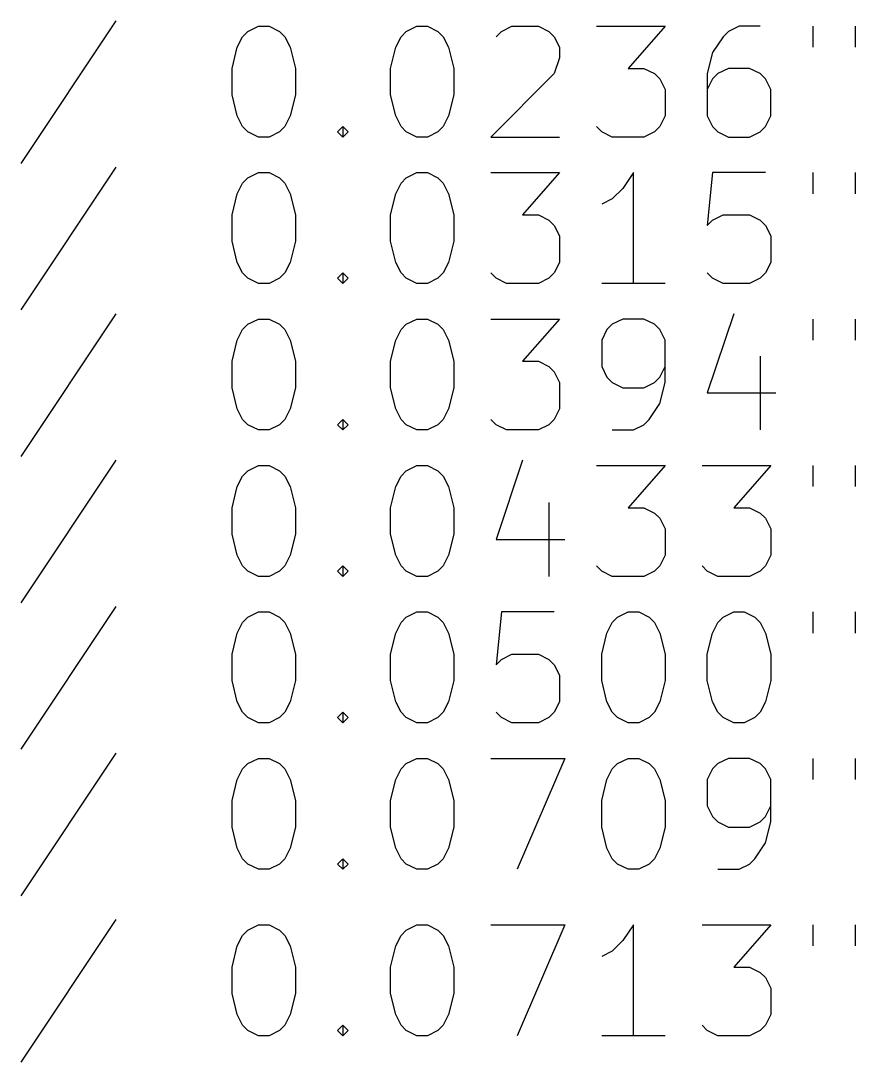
# Model space of a CAD drawing. Extents: x 103.1 to 173.7, y -146.8 to -73.
# Drawn here: x 122.66 to 137.7, y -146.47 to -127.69 of the extents above; entities that cross this region are included whole.
import ezdxf

# ---------------------------------------------------------------- set-up
doc = ezdxf.new("R2010")
doc.units = 0
doc.layers.add('BLACK', color=7, linetype='CONTINUOUS')

msp = doc.modelspace()

# ---------------------------------------------------------------- linework, layer by layer
at = {"layer": 'BLACK', "linetype": 'CONTINUOUS'}
for p, q in [((124.369912, -127.6946), (122.655627, -130.266028)), ((126.750865, -127.885076), (126.941341, -127.789838)), ((126.941341, -127.789838), (127.131818, -127.789838)), ((127.131818, -127.789838), (127.322294, -127.885076)), ((129.608008, -127.885076), (129.798484, -127.789838)), ((129.798484, -127.789838), (129.988961, -127.789838)), ((129.988961, -127.789838), (130.179437, -127.885076)), ((131.322294, -127.885076), (131.51277, -127.789838)), ((131.51277, -127.789838), (131.988961, -127.789838)), ((131.988961, -127.789838), (132.179437, -127.885076)), ((133.03658, -127.789838), (134.274675, -127.789838)), ((134.274675, -127.789838), (133.608008, -128.551742)), ((135.608008, -127.789838), (135.417532, -127.885076)), ((135.988961, -127.789838), (135.608008, -127.789838)), ((136.941342, -127.789838), (136.941342, -128.17079)), ((137.703247, -127.789838), (137.703247, -128.17079)), ((126.560389, -128.17079), (126.655627, -127.980314)), ((126.655627, -127.980314), (126.750865, -127.885076)), ((127.322294, -127.885076), (127.417532, -127.980314)), ((127.417532, -127.980314), (127.51277, -128.17079)), ((129.417532, -128.17079), (129.51277, -127.980314)), ((129.51277, -127.980314), (129.608008, -127.885076)), ((130.179437, -127.885076), (130.274675, -127.980314)), ((130.274675, -127.980314), (130.369913, -128.17079)), ((131.227056, -127.980314), (131.322294, -127.885076)), ((132.179437, -127.885076), (132.274675, -127.980314)), ((132.274675, -127.980314), (132.369913, -128.17079)), ((135.322294, -127.980314), (135.131818, -128.266028)), ((135.417532, -127.885076), (135.322294, -127.980314)), ((126.465151, -128.551742), (126.560389, -128.17079)), ((127.51277, -128.17079), (127.608008, -128.551742)), ((129.322294, -128.551742), (129.417532, -128.17079)), ((130.369913, -128.17079), (130.465151, -128.551742)), ((132.369913, -128.17079), (132.369913, -128.361266)), ((132.369913, -128.361266), (132.274675, -128.64698)), ((135.131818, -128.266028), (135.03658, -128.64698)), ((126.465151, -129.027933), (126.465151, -128.551742)), ((127.608008, -128.551742), (127.608008, -129.027933)), ((129.322294, -129.027933), (129.322294, -128.551742)), ((130.465151, -128.551742), (130.465151, -129.027933)), ((133.608008, -128.551742), (133.893723, -128.551742)), ((133.893723, -128.551742), (134.084199, -128.64698)), ((135.417532, -128.551742), (135.227056, -128.64698)), ((135.798485, -128.551742), (135.417532, -128.551742)), ((135.988961, -128.64698), (135.798485, -128.551742)), ((132.274675, -128.64698), (131.131818, -129.789838)), ((134.084199, -128.64698), (134.179437, -128.742219)), ((134.179437, -128.742219), (134.274675, -128.932695)), ((135.03658, -128.64698), (135.03658, -129.408885)), ((135.131818, -128.742219), (135.03658, -128.932695)), ((135.227056, -128.64698), (135.131818, -128.742219)), ((136.084199, -128.742219), (135.988961, -128.64698)), ((136.179437, -128.932695), (136.084199, -128.742219)), ((134.274675, -128.932695), (134.274675, -129.408885)), ((136.179437, -129.408885), (136.179437, -128.932695)), ((126.560389, -129.408885), (126.465151, -129.027933)), ((127.608008, -129.027933), (127.51277, -129.408885)), ((129.417532, -129.408885), (129.322294, -129.027933)), ((130.465151, -129.027933), (130.369913, -129.408885)), ((126.655627, -129.599361), (126.560389, -129.408885)), ((127.51277, -129.408885), (127.417532, -129.599361)), ((129.51277, -129.599361), (129.417532, -129.408885)), ((130.369913, -129.408885), (130.274675, -129.599361)), ((134.274675, -129.408885), (134.179437, -129.599361)), ((135.03658, -129.408885), (135.131818, -129.599361)), ((136.084199, -129.599361), (136.179437, -129.408885)), ((126.750865, -129.6946), (126.655627, -129.599361)), ((126.941341, -129.789838), (126.750865, -129.6946)), ((127.322294, -129.6946), (127.131818, -129.789838)), ((127.417532, -129.599361), (127.322294, -129.6946)), ((128.369913, -129.6946), (128.465151, -129.599361)), ((128.465151, -129.789838), (128.369913, -129.6946)), ((128.465151, -129.599361), (128.560389, -129.6946)), ((128.465151, -129.599361), (128.465151, -129.789838)), ((128.560389, -129.6946), (128.465151, -129.789838)), ((129.608008, -129.6946), (129.51277, -129.599361)), ((129.798484, -129.789838), (129.608008, -129.6946)), ((130.179437, -129.6946), (129.988961, -129.789838)), ((130.274675, -129.599361), (130.179437, -129.6946)), ((133.131818, -129.6946), (133.03658, -129.599361)), ((133.322294, -129.789838), (133.131818, -129.6946)), ((134.084199, -129.6946), (133.893723, -129.789838)), ((134.179437, -129.599361), (134.084199, -129.6946)), ((135.131818, -129.599361), (135.227056, -129.6946)), ((135.227056, -129.6946), (135.417532, -129.789838)), ((135.798485, -129.789838), (135.988961, -129.6946)), ((135.988961, -129.6946), (136.084199, -129.599361)), ((127.131818, -129.789838), (126.941341, -129.789838)), ((129.988961, -129.789838), (129.798484, -129.789838)), ((131.131818, -129.789838), (132.369913, -129.789838)), ((133.893723, -129.789838), (133.322294, -129.789838)), ((135.417532, -129.789838), (135.798485, -129.789838)), ((124.369912, -130.3346), (122.655627, -132.906028)), ((126.750865, -130.525076), (126.941341, -130.429838)), ((126.941341, -130.429838), (127.131818, -130.429838)), ((127.131818, -130.429838), (127.322294, -130.525076)), ((129.608008, -130.525076), (129.798484, -130.429838)), ((129.798484, -130.429838), (129.988961, -130.429838)), ((129.988961, -130.429838), (130.179437, -130.525076)), ((131.131818, -130.429838), (132.369913, -130.429838)), ((132.369913, -130.429838), (131.703246, -131.191742)), ((133.703246, -130.429838), (133.51277, -130.715552)), ((133.703246, -132.429838), (133.703246, -130.429838)), ((135.131818, -130.429838), (135.03658, -131.382219)), ((136.084199, -130.429838), (135.131818, -130.429838)), ((136.941342, -130.429838), (136.941342, -130.81079)), ((137.703247, -130.429838), (137.703247, -130.81079)), ((126.560389, -130.81079), (126.655627, -130.620314)), ((126.655627, -130.620314), (126.750865, -130.525076)), ((127.322294, -130.525076), (127.417532, -130.620314)), ((127.417532, -130.620314), (127.51277, -130.81079)), ((129.417532, -130.81079), (129.51277, -130.620314)), ((129.51277, -130.620314), (129.608008, -130.525076)), ((130.179437, -130.525076), (130.274675, -130.620314)), ((130.274675, -130.620314), (130.369913, -130.81079)), ((126.465151, -131.191742), (126.560389, -130.81079)), ((127.51277, -130.81079), (127.608008, -131.191742)), ((129.322294, -131.191742), (129.417532, -130.81079)), ((130.369913, -130.81079), (130.465151, -131.191742)), ((133.51277, -130.715552), (133.322294, -130.906028)), ((133.322294, -130.906028), (133.131818, -131.001266)), ((126.465151, -131.667933), (126.465151, -131.191742)), ((127.608008, -131.191742), (127.608008, -131.667933)), ((129.322294, -131.667933), (129.322294, -131.191742)), ((130.465151, -131.191742), (130.465151, -131.667933)), ((131.703246, -131.191742), (131.988961, -131.191742)), ((131.988961, -131.191742), (132.179437, -131.28698)), ((135.131818, -131.28698), (135.322294, -131.191742)), ((135.322294, -131.191742), (135.798485, -131.191742)), ((135.798485, -131.191742), (135.988961, -131.28698)), ((132.179437, -131.28698), (132.274675, -131.382219)), ((132.274675, -131.382219), (132.369913, -131.572695)), ((135.03658, -131.382219), (135.131818, -131.28698)), ((135.988961, -131.28698), (136.084199, -131.382219)), ((136.084199, -131.382219), (136.179437, -131.572695)), ((132.369913, -131.572695), (132.369913, -132.048885)), ((136.179437, -131.572695), (136.179437, -132.048885)), ((126.560389, -132.048885), (126.465151, -131.667933)), ((127.608008, -131.667933), (127.51277, -132.048885)), ((129.417532, -132.048885), (129.322294, -131.667933)), ((130.465151, -131.667933), (130.369913, -132.048885)), ((126.655627, -132.239361), (126.560389, -132.048885)), ((127.51277, -132.048885), (127.417532, -132.239361)), ((129.51277, -132.239361), (129.417532, -132.048885)), ((130.369913, -132.048885), (130.274675, -132.239361)), ((132.369913, -132.048885), (132.274675, -132.239361)), ((136.179437, -132.048885), (136.084199, -132.239361)), ((126.750865, -132.3346), (126.655627, -132.239361)), ((126.941341, -132.429838), (126.750865, -132.3346)), ((127.322294, -132.3346), (127.131818, -132.429838)), ((127.417532, -132.239361), (127.322294, -132.3346)), ((128.369913, -132.3346), (128.465151, -132.239361)), ((128.465151, -132.429838), (128.369913, -132.3346)), ((128.465151, -132.239361), (128.560389, -132.3346)), ((128.465151, -132.239361), (128.465151, -132.429838)), ((128.560389, -132.3346), (128.465151, -132.429838)), ((129.608008, -132.3346), (129.51277, -132.239361)), ((129.798484, -132.429838), (129.608008, -132.3346)), ((130.179437, -132.3346), (129.988961, -132.429838)), ((130.274675, -132.239361), (130.179437, -132.3346)), ((131.227056, -132.3346), (131.131818, -132.239361)), ((131.417532, -132.429838), (131.227056, -132.3346)), ((132.179437, -132.3346), (131.988961, -132.429838)), ((132.274675, -132.239361), (132.179437, -132.3346)), ((135.131818, -132.3346), (135.03658, -132.239361)), ((135.322294, -132.429838), (135.131818, -132.3346)), ((135.988961, -132.3346), (135.798485, -132.429838)), ((136.084199, -132.239361), (135.988961, -132.3346)), ((127.131818, -132.429838), (126.941341, -132.429838)), ((129.988961, -132.429838), (129.798484, -132.429838)), ((131.988961, -132.429838), (131.417532, -132.429838)), ((134.274675, -132.429838), (133.131818, -132.429838)), ((135.798485, -132.429838), (135.322294, -132.429838)), ((124.369912, -132.9746), (122.655627, -135.546028)), ((126.750865, -133.165076), (126.941341, -133.069838)), ((126.941341, -133.069838), (127.131818, -133.069838)), ((127.131818, -133.069838), (127.322294, -133.165076)), ((129.608008, -133.165076), (129.798484, -133.069838)), ((129.798484, -133.069838), (129.988961, -133.069838)), ((129.988961, -133.069838), (130.179437, -133.165076)), ((131.131818, -133.069838), (132.369913, -133.069838)), ((132.369913, -133.069838), (131.703246, -133.831742)), ((133.51277, -133.069838), (133.322294, -133.165076)), ((133.893723, -133.069838), (133.51277, -133.069838)), ((134.084199, -133.165076), (133.893723, -133.069838)), ((135.51277, -132.9746), (135.03658, -134.403171)), ((136.941342, -133.069838), (136.941342, -133.45079)), ((137.703247, -133.069838), (137.703247, -133.45079)), ((126.560389, -133.45079), (126.655627, -133.260314)), ((126.655627, -133.260314), (126.750865, -133.165076)), ((127.322294, -133.165076), (127.417532, -133.260314)), ((127.417532, -133.260314), (127.51277, -133.45079)), ((129.417532, -133.45079), (129.51277, -133.260314)), ((129.51277, -133.260314), (129.608008, -133.165076)), ((130.179437, -133.165076), (130.274675, -133.260314)), ((130.274675, -133.260314), (130.369913, -133.45079)), ((133.227056, -133.260314), (133.131818, -133.45079)), ((133.322294, -133.165076), (133.227056, -133.260314)), ((134.179437, -133.260314), (134.084199, -133.165076)), ((134.274675, -133.45079), (134.179437, -133.260314)), ((126.465151, -133.831742), (126.560389, -133.45079)), ((127.51277, -133.45079), (127.608008, -133.831742)), ((129.322294, -133.831742), (129.417532, -133.45079)), ((130.369913, -133.45079), (130.465151, -133.831742)), ((133.131818, -133.45079), (133.131818, -133.92698)), ((134.274675, -134.212695), (134.274675, -133.45079)), ((126.465151, -134.307933), (126.465151, -133.831742)), ((127.608008, -133.831742), (127.608008, -134.307933)), ((129.322294, -134.307933), (129.322294, -133.831742)), ((130.465151, -133.831742), (130.465151, -134.307933)), ((131.703246, -133.831742), (131.988961, -133.831742)), ((131.988961, -133.831742), (132.179437, -133.92698)), ((135.988961, -133.736504), (135.988961, -135.069838)), ((132.179437, -133.92698), (132.274675, -134.022219)), ((132.274675, -134.022219), (132.369913, -134.212695)), ((133.131818, -133.92698), (133.227056, -134.117457)), ((134.179437, -134.117457), (134.274675, -133.92698)), ((132.369913, -134.212695), (132.369913, -134.688885)), ((133.227056, -134.117457), (133.322294, -134.212695)), ((133.322294, -134.212695), (133.51277, -134.307933)), ((133.893723, -134.307933), (134.084199, -134.212695)), ((134.084199, -134.212695), (134.179437, -134.117457)), ((134.179437, -134.593647), (134.274675, -134.212695)), ((126.560389, -134.688885), (126.465151, -134.307933)), ((127.608008, -134.307933), (127.51277, -134.688885)), ((129.417532, -134.688885), (129.322294, -134.307933)), ((130.465151, -134.307933), (130.369913, -134.688885)), ((133.51277, -134.307933), (133.893723, -134.307933)), ((135.03658, -134.403171), (136.274675, -134.403171)), ((126.655627, -134.879361), (126.560389, -134.688885)), ((127.51277, -134.688885), (127.417532, -134.879361)), ((129.51277, -134.879361), (129.417532, -134.688885)), ((130.369913, -134.688885), (130.274675, -134.879361)), ((132.369913, -134.688885), (132.274675, -134.879361)), ((133.988961, -134.879361), (134.179437, -134.593647)), ((126.750865, -134.9746), (126.655627, -134.879361)), ((127.417532, -134.879361), (127.322294, -134.9746)), ((128.369913, -134.9746), (128.465151, -134.879361)), ((128.465151, -134.879361), (128.560389, -134.9746)), ((128.465151, -134.879361), (128.465151, -135.069838)), ((129.608008, -134.9746), (129.51277, -134.879361)), ((130.274675, -134.879361), (130.179437, -134.9746)), ((131.227056, -134.9746), (131.131818, -134.879361)), ((132.274675, -134.879361), (132.179437, -134.9746)), ((133.893723, -134.9746), (133.988961, -134.879361)), ((126.941341, -135.069838), (126.750865, -134.9746)), ((127.131818, -135.069838), (126.941341, -135.069838)), ((127.322294, -134.9746), (127.131818, -135.069838)), ((128.465151, -135.069838), (128.369913, -134.9746)), ((128.560389, -134.9746), (128.465151, -135.069838)), ((129.798484, -135.069838), (129.608008, -134.9746)), ((129.988961, -135.069838), (129.798484, -135.069838)), ((130.179437, -134.9746), (129.988961, -135.069838)), ((131.417532, -135.069838), (131.227056, -134.9746)), ((131.988961, -135.069838), (131.417532, -135.069838)), ((132.179437, -134.9746), (131.988961, -135.069838)), ((133.322294, -135.069838), (133.703246, -135.069838)), ((133.703246, -135.069838), (133.893723, -134.9746)), ((124.369912, -135.6146), (122.655627, -138.186028)), ((126.750865, -135.805076), (126.941341, -135.709838)), ((126.941341, -135.709838), (127.131818, -135.709838)), ((127.131818, -135.709838), (127.322294, -135.805076)), ((129.608008, -135.805076), (129.798484, -135.709838)), ((129.798484, -135.709838), (129.988961, -135.709838)), ((129.988961, -135.709838), (130.179437, -135.805076)), ((131.703246, -135.6146), (131.227056, -137.043171)), ((133.03658, -135.709838), (134.274675, -135.709838)), ((134.274675, -135.709838), (133.608008, -136.471742)), ((134.941342, -135.709838), (136.179437, -135.709838)), ((136.179437, -135.709838), (135.51277, -136.471742)), ((136.941342, -135.709838), (136.941342, -136.09079)), ((137.703247, -135.709838), (137.703247, -136.09079)), ((126.560389, -136.09079), (126.655627, -135.900314)), ((126.655627, -135.900314), (126.750865, -135.805076)), ((127.322294, -135.805076), (127.417532, -135.900314)), ((127.417532, -135.900314), (127.51277, -136.09079)), ((129.417532, -136.09079), (129.51277, -135.900314)), ((129.51277, -135.900314), (129.608008, -135.805076)), ((130.179437, -135.805076), (130.274675, -135.900314)), ((130.274675, -135.900314), (130.369913, -136.09079)), ((126.465151, -136.471742), (126.560389, -136.09079)), ((127.51277, -136.09079), (127.608008, -136.471742)), ((129.322294, -136.471742), (129.417532, -136.09079)), ((130.369913, -136.09079), (130.465151, -136.471742)), ((132.179437, -136.376504), (132.179437, -137.709838)), ((126.465151, -136.947933), (126.465151, -136.471742)), ((127.608008, -136.471742), (127.608008, -136.947933)), ((129.322294, -136.947933), (129.322294, -136.471742)), ((130.465151, -136.471742), (130.465151, -136.947933)), ((133.608008, -136.471742), (133.893723, -136.471742)), ((133.893723, -136.471742), (134.084199, -136.56698)), ((134.084199, -136.56698), (134.179437, -136.662219)), ((135.51277, -136.471742), (135.798485, -136.471742)), ((135.798485, -136.471742), (135.988961, -136.56698)), ((135.988961, -136.56698), (136.084199, -136.662219)), ((134.179437, -136.662219), (134.274675, -136.852695)), ((136.084199, -136.662219), (136.179437, -136.852695)), ((126.560389, -137.328885), (126.465151, -136.947933)), ((127.608008, -136.947933), (127.51277, -137.328885)), ((129.417532, -137.328885), (129.322294, -136.947933)), ((130.465151, -136.947933), (130.369913, -137.328885)), ((134.274675, -136.852695), (134.274675, -137.328885)), ((136.179437, -136.852695), (136.179437, -137.328885)), ((131.227056, -137.043171), (132.465151, -137.043171)), ((126.655627, -137.519361), (126.560389, -137.328885)), ((127.51277, -137.328885), (127.417532, -137.519361)), ((129.51277, -137.519361), (129.417532, -137.328885)), ((130.369913, -137.328885), (130.274675, -137.519361)), ((134.274675, -137.328885), (134.179437, -137.519361)), ((136.179437, -137.328885), (136.084199, -137.519361)), ((126.750865, -137.6146), (126.655627, -137.519361)), ((127.417532, -137.519361), (127.322294, -137.6146)), ((128.369913, -137.6146), (128.465151, -137.519361)), ((128.465151, -137.519361), (128.560389, -137.6146)), ((128.465151, -137.519361), (128.465151, -137.709838)), ((129.608008, -137.6146), (129.51277, -137.519361)), ((130.274675, -137.519361), (130.179437, -137.6146)), ((133.131818, -137.6146), (133.03658, -137.519361)), ((134.179437, -137.519361), (134.084199, -137.6146)), ((135.03658, -137.6146), (134.941342, -137.519361)), ((136.084199, -137.519361), (135.988961, -137.6146)), ((126.941341, -137.709838), (126.750865, -137.6146)), ((127.131818, -137.709838), (126.941341, -137.709838)), ((127.322294, -137.6146), (127.131818, -137.709838)), ((128.465151, -137.709838), (128.369913, -137.6146)), ((128.560389, -137.6146), (128.465151, -137.709838)), ((129.798484, -137.709838), (129.608008, -137.6146)), ((129.988961, -137.709838), (129.798484, -137.709838)), ((130.179437, -137.6146), (129.988961, -137.709838)), ((133.322294, -137.709838), (133.131818, -137.6146)), ((133.893723, -137.709838), (133.322294, -137.709838)), ((134.084199, -137.6146), (133.893723, -137.709838)), ((135.227056, -137.709838), (135.03658, -137.6146)), ((135.798485, -137.709838), (135.227056, -137.709838)), ((135.988961, -137.6146), (135.798485, -137.709838)), ((124.369912, -138.2546), (122.655627, -140.826028)), ((126.655627, -138.540314), (126.750865, -138.445076)), ((126.750865, -138.445076), (126.941341, -138.349838)), ((126.941341, -138.349838), (127.131818, -138.349838)), ((127.131818, -138.349838), (127.322294, -138.445076)), ((127.322294, -138.445076), (127.417532, -138.540314)), ((129.51277, -138.540314), (129.608008, -138.445076)), ((129.608008, -138.445076), (129.798484, -138.349838)), ((129.798484, -138.349838), (129.988961, -138.349838)), ((129.988961, -138.349838), (130.179437, -138.445076)), ((130.179437, -138.445076), (130.274675, -138.540314)), ((131.322294, -138.349838), (131.227056, -139.302219)), ((132.274675, -138.349838), (131.322294, -138.349838)), ((133.322294, -138.540314), (133.417532, -138.445076)), ((133.417532, -138.445076), (133.608008, -138.349838)), ((133.608008, -138.349838), (133.798485, -138.349838)), ((133.798485, -138.349838), (133.988961, -138.445076)), ((133.988961, -138.445076), (134.084199, -138.540314)), ((135.227056, -138.540314), (135.322294, -138.445076)), ((135.322294, -138.445076), (135.51277, -138.349838)), ((135.51277, -138.349838), (135.703247, -138.349838)), ((135.703247, -138.349838), (135.893723, -138.445076)), ((135.893723, -138.445076), (135.988961, -138.540314)), ((136.941342, -138.349838), (136.941342, -138.73079)), ((137.703247, -138.349838), (137.703247, -138.73079)), ((126.560389, -138.73079), (126.655627, -138.540314)), ((127.417532, -138.540314), (127.51277, -138.73079)), ((129.417532, -138.73079), (129.51277, -138.540314)), ((130.274675, -138.540314), (130.369913, -138.73079)), ((133.227056, -138.73079), (133.322294, -138.540314)), ((134.084199, -138.540314), (134.179437, -138.73079)), ((135.131818, -138.73079), (135.227056, -138.540314)), ((135.988961, -138.540314), (136.084199, -138.73079)), ((126.465151, -139.111742), (126.560389, -138.73079)), ((127.51277, -138.73079), (127.608008, -139.111742)), ((129.322294, -139.111742), (129.417532, -138.73079)), ((130.369913, -138.73079), (130.465151, -139.111742)), ((133.131818, -139.111742), (133.227056, -138.73079)), ((134.179437, -138.73079), (134.274675, -139.111742)), ((135.03658, -139.111742), (135.131818, -138.73079)), ((136.084199, -138.73079), (136.179437, -139.111742)), ((126.465151, -139.587933), (126.465151, -139.111742)), ((127.608008, -139.111742), (127.608008, -139.587933)), ((129.322294, -139.587933), (129.322294, -139.111742)), ((130.465151, -139.111742), (130.465151, -139.587933)), ((131.227056, -139.302219), (131.322294, -139.20698)), ((131.322294, -139.20698), (131.51277, -139.111742)), ((131.51277, -139.111742), (131.988961, -139.111742)), ((131.988961, -139.111742), (132.179437, -139.20698)), ((132.179437, -139.20698), (132.274675, -139.302219)), ((133.131818, -139.587933), (133.131818, -139.111742)), ((134.274675, -139.111742), (134.274675, -139.587933)), ((135.03658, -139.587933), (135.03658, -139.111742)), ((136.179437, -139.111742), (136.179437, -139.587933)), ((132.274675, -139.302219), (132.369913, -139.492695)), ((126.560389, -139.968885), (126.465151, -139.587933)), ((127.608008, -139.587933), (127.51277, -139.968885)), ((129.417532, -139.968885), (129.322294, -139.587933)), ((130.465151, -139.587933), (130.369913, -139.968885)), ((132.369913, -139.492695), (132.369913, -139.968885)), ((133.227056, -139.968885), (133.131818, -139.587933)), ((134.274675, -139.587933), (134.179437, -139.968885)), ((135.131818, -139.968885), (135.03658, -139.587933)), ((136.179437, -139.587933), (136.084199, -139.968885)), ((126.655627, -140.159361), (126.560389, -139.968885)), ((127.51277, -139.968885), (127.417532, -140.159361)), ((129.51277, -140.159361), (129.417532, -139.968885)), ((130.369913, -139.968885), (130.274675, -140.159361)), ((132.369913, -139.968885), (132.274675, -140.159361)), ((133.322294, -140.159361), (133.227056, -139.968885)), ((134.179437, -139.968885), (134.084199, -140.159361)), ((135.227056, -140.159361), (135.131818, -139.968885)), ((136.084199, -139.968885), (135.988961, -140.159361)), ((126.750865, -140.2546), (126.655627, -140.159361)), ((127.417532, -140.159361), (127.322294, -140.2546)), ((128.369913, -140.2546), (128.465151, -140.159361)), ((128.465151, -140.159361), (128.560389, -140.2546)), ((128.465151, -140.159361), (128.465151, -140.349838)), ((129.608008, -140.2546), (129.51277, -140.159361)), ((130.274675, -140.159361), (130.179437, -140.2546)), ((131.322294, -140.2546), (131.227056, -140.159361)), ((132.274675, -140.159361), (132.179437, -140.2546)), ((133.417532, -140.2546), (133.322294, -140.159361)), ((134.084199, -140.159361), (133.988961, -140.2546)), ((135.322294, -140.2546), (135.227056, -140.159361)), ((135.988961, -140.159361), (135.893723, -140.2546)), ((126.941341, -140.349838), (126.750865, -140.2546)), ((127.131818, -140.349838), (126.941341, -140.349838)), ((127.322294, -140.2546), (127.131818, -140.349838)), ((128.465151, -140.349838), (128.369913, -140.2546)), ((128.560389, -140.2546), (128.465151, -140.349838)), ((129.798484, -140.349838), (129.608008, -140.2546)), ((129.988961, -140.349838), (129.798484, -140.349838)), ((130.179437, -140.2546), (129.988961, -140.349838)), ((131.51277, -140.349838), (131.322294, -140.2546)), ((131.988961, -140.349838), (131.51277, -140.349838)), ((132.179437, -140.2546), (131.988961, -140.349838)), ((133.608008, -140.349838), (133.417532, -140.2546)), ((133.798485, -140.349838), (133.608008, -140.349838)), ((133.988961, -140.2546), (133.798485, -140.349838)), ((135.51277, -140.349838), (135.322294, -140.2546)), ((135.703247, -140.349838), (135.51277, -140.349838)), ((135.893723, -140.2546), (135.703247, -140.349838)), ((124.369912, -140.8946), (122.655627, -143.466028)), ((126.655627, -141.180314), (126.750865, -141.085076)), ((126.750865, -141.085076), (126.941341, -140.989838)), ((126.941341, -140.989838), (127.131818, -140.989838)), ((127.131818, -140.989838), (127.322294, -141.085076)), ((127.322294, -141.085076), (127.417532, -141.180314)), ((129.51277, -141.180314), (129.608008, -141.085076)), ((129.608008, -141.085076), (129.798484, -140.989838)), ((129.798484, -140.989838), (129.988961, -140.989838)), ((129.988961, -140.989838), (130.179437, -141.085076)), ((130.179437, -141.085076), (130.274675, -141.180314)), ((131.131818, -140.989838), (132.465151, -140.989838)), ((132.465151, -140.989838), (131.608008, -142.989838)), ((133.322294, -141.180314), (133.417532, -141.085076)), ((133.417532, -141.085076), (133.608008, -140.989838)), ((133.608008, -140.989838), (133.798485, -140.989838)), ((133.798485, -140.989838), (133.988961, -141.085076)), ((133.988961, -141.085076), (134.084199, -141.180314)), ((135.227056, -141.085076), (135.131818, -141.180314)), ((135.417532, -140.989838), (135.227056, -141.085076)), ((135.798485, -140.989838), (135.417532, -140.989838)), ((135.988961, -141.085076), (135.798485, -140.989838)), ((136.084199, -141.180314), (135.988961, -141.085076)), ((136.941342, -140.989838), (136.941342, -141.37079)), ((137.703247, -140.989838), (137.703247, -141.37079)), ((126.560389, -141.37079), (126.655627, -141.180314)), ((127.417532, -141.180314), (127.51277, -141.37079)), ((129.417532, -141.37079), (129.51277, -141.180314)), ((130.274675, -141.180314), (130.369913, -141.37079)), ((133.227056, -141.37079), (133.322294, -141.180314)), ((134.084199, -141.180314), (134.179437, -141.37079)), ((135.131818, -141.180314), (135.03658, -141.37079)), ((136.179437, -141.37079), (136.084199, -141.180314)), ((126.465151, -141.751742), (126.560389, -141.37079)), ((127.51277, -141.37079), (127.608008, -141.751742)), ((129.322294, -141.751742), (129.417532, -141.37079)), ((130.369913, -141.37079), (130.465151, -141.751742)), ((133.131818, -141.751742), (133.227056, -141.37079)), ((134.179437, -141.37079), (134.274675, -141.751742)), ((135.03658, -141.37079), (135.03658, -141.84698)), ((136.179437, -142.132695), (136.179437, -141.37079)), ((126.465151, -142.227933), (126.465151, -141.751742)), ((127.608008, -141.751742), (127.608008, -142.227933)), ((129.322294, -142.227933), (129.322294, -141.751742)), ((130.465151, -141.751742), (130.465151, -142.227933)), ((133.131818, -142.227933), (133.131818, -141.751742)), ((134.274675, -141.751742), (134.274675, -142.227933)), ((135.03658, -141.84698), (135.131818, -142.037457)), ((136.084199, -142.037457), (136.179437, -141.84698)), ((135.131818, -142.037457), (135.227056, -142.132695)), ((135.988961, -142.132695), (136.084199, -142.037457)), ((126.560389, -142.608885), (126.465151, -142.227933)), ((127.608008, -142.227933), (127.51277, -142.608885)), ((129.417532, -142.608885), (129.322294, -142.227933)), ((130.465151, -142.227933), (130.369913, -142.608885)), ((133.227056, -142.608885), (133.131818, -142.227933)), ((134.274675, -142.227933), (134.179437, -142.608885)), ((135.227056, -142.132695), (135.417532, -142.227933)), ((135.417532, -142.227933), (135.798485, -142.227933)), ((135.798485, -142.227933), (135.988961, -142.132695)), ((136.084199, -142.513647), (136.179437, -142.132695)), ((126.655627, -142.799361), (126.560389, -142.608885)), ((127.51277, -142.608885), (127.417532, -142.799361)), ((129.51277, -142.799361), (129.417532, -142.608885)), ((130.369913, -142.608885), (130.274675, -142.799361)), ((133.322294, -142.799361), (133.227056, -142.608885)), ((134.179437, -142.608885), (134.084199, -142.799361)), ((135.893723, -142.799361), (136.084199, -142.513647)), ((126.750865, -142.8946), (126.655627, -142.799361)), ((127.417532, -142.799361), (127.322294, -142.8946)), ((128.369913, -142.8946), (128.465151, -142.799361)), ((128.465151, -142.799361), (128.560389, -142.8946)), ((128.465151, -142.799361), (128.465151, -142.989838)), ((129.608008, -142.8946), (129.51277, -142.799361)), ((130.274675, -142.799361), (130.179437, -142.8946)), ((133.417532, -142.8946), (133.322294, -142.799361)), ((134.084199, -142.799361), (133.988961, -142.8946)), ((135.798485, -142.8946), (135.893723, -142.799361)), ((126.941341, -142.989838), (126.750865, -142.8946)), ((127.131818, -142.989838), (126.941341, -142.989838)), ((127.322294, -142.8946), (127.131818, -142.989838)), ((128.465151, -142.989838), (128.369913, -142.8946)), ((128.560389, -142.8946), (128.465151, -142.989838)), ((129.798484, -142.989838), (129.608008, -142.8946)), ((129.988961, -142.989838), (129.798484, -142.989838)), ((130.179437, -142.8946), (129.988961, -142.989838)), ((133.608008, -142.989838), (133.417532, -142.8946)), ((133.798485, -142.989838), (133.608008, -142.989838)), ((133.988961, -142.8946), (133.798485, -142.989838)), ((135.227056, -142.989838), (135.608008, -142.989838)), ((135.608008, -142.989838), (135.798485, -142.8946)), ((124.369912, -143.8946), (122.655627, -146.466028)), ((126.655627, -144.180314), (126.750865, -144.085076)), ((126.750865, -144.085076), (126.941341, -143.989838)), ((126.941341, -143.989838), (127.131818, -143.989838)), ((127.131818, -143.989838), (127.322294, -144.085076)), ((127.322294, -144.085076), (127.417532, -144.180314)), ((129.51277, -144.180314), (129.608008, -144.085076)), ((129.608008, -144.085076), (129.798484, -143.989838)), ((129.798484, -143.989838), (129.988961, -143.989838)), ((129.988961, -143.989838), (130.179437, -144.085076)), ((130.179437, -144.085076), (130.274675, -144.180314)), ((131.131818, -143.989838), (132.465151, -143.989838)), ((132.465151, -143.989838), (131.608008, -145.989838)), ((133.703246, -143.989838), (133.51277, -144.275552)), ((133.703246, -145.989838), (133.703246, -143.989838)), ((134.941342, -143.989838), (136.179437, -143.989838)), ((136.179437, -143.989838), (135.51277, -144.751742)), ((136.941342, -143.989838), (136.941342, -144.37079)), ((137.703247, -143.989838), (137.703247, -144.37079)), ((126.560389, -144.37079), (126.655627, -144.180314)), ((127.417532, -144.180314), (127.51277, -144.37079)), ((129.417532, -144.37079), (129.51277, -144.180314)), ((130.274675, -144.180314), (130.369913, -144.37079)), ((133.51277, -144.275552), (133.322294, -144.466028)), ((126.465151, -144.751742), (126.560389, -144.37079)), ((127.51277, -144.37079), (127.608008, -144.751742)), ((129.322294, -144.751742), (129.417532, -144.37079)), ((130.369913, -144.37079), (130.465151, -144.751742)), ((133.322294, -144.466028), (133.131818, -144.561266)), ((126.465151, -145.227933), (126.465151, -144.751742)), ((127.608008, -144.751742), (127.608008, -145.227933)), ((129.322294, -145.227933), (129.322294, -144.751742)), ((130.465151, -144.751742), (130.465151, -145.227933)), ((135.51277, -144.751742), (135.798485, -144.751742)), ((135.798485, -144.751742), (135.988961, -144.84698)), ((135.988961, -144.84698), (136.084199, -144.942219)), ((136.084199, -144.942219), (136.179437, -145.132695)), ((126.560389, -145.608885), (126.465151, -145.227933)), ((127.608008, -145.227933), (127.51277, -145.608885)), ((129.417532, -145.608885), (129.322294, -145.227933)), ((130.465151, -145.227933), (130.369913, -145.608885)), ((136.179437, -145.132695), (136.179437, -145.608885)), ((126.655627, -145.799361), (126.560389, -145.608885)), ((127.51277, -145.608885), (127.417532, -145.799361)), ((129.51277, -145.799361), (129.417532, -145.608885)), ((130.369913, -145.608885), (130.274675, -145.799361)), ((136.179437, -145.608885), (136.084199, -145.799361)), ((126.750865, -145.8946), (126.655627, -145.799361)), ((127.417532, -145.799361), (127.322294, -145.8946)), ((128.369913, -145.8946), (128.465151, -145.799361)), ((128.465151, -145.799361), (128.560389, -145.8946)), ((128.465151, -145.799361), (128.465151, -145.989838)), ((129.608008, -145.8946), (129.51277, -145.799361)), ((130.274675, -145.799361), (130.179437, -145.8946)), ((135.03658, -145.8946), (134.941342, -145.799361)), ((136.084199, -145.799361), (135.988961, -145.8946)), ((126.941341, -145.989838), (126.750865, -145.8946)), ((127.131818, -145.989838), (126.941341, -145.989838)), ((127.322294, -145.8946), (127.131818, -145.989838)), ((128.465151, -145.989838), (128.369913, -145.8946)), ((128.560389, -145.8946), (128.465151, -145.989838)), ((129.798484, -145.989838), (129.608008, -145.8946)), ((129.988961, -145.989838), (129.798484, -145.989838)), ((130.179437, -145.8946), (129.988961, -145.989838)), ((134.274675, -145.989838), (133.131818, -145.989838)), ((135.227056, -145.989838), (135.03658, -145.8946)), ((135.798485, -145.989838), (135.227056, -145.989838)), ((135.988961, -145.8946), (135.798485, -145.989838))]:
    msp.add_line(p, q, dxfattribs=at)

doc.saveas('drawing.dxf')
